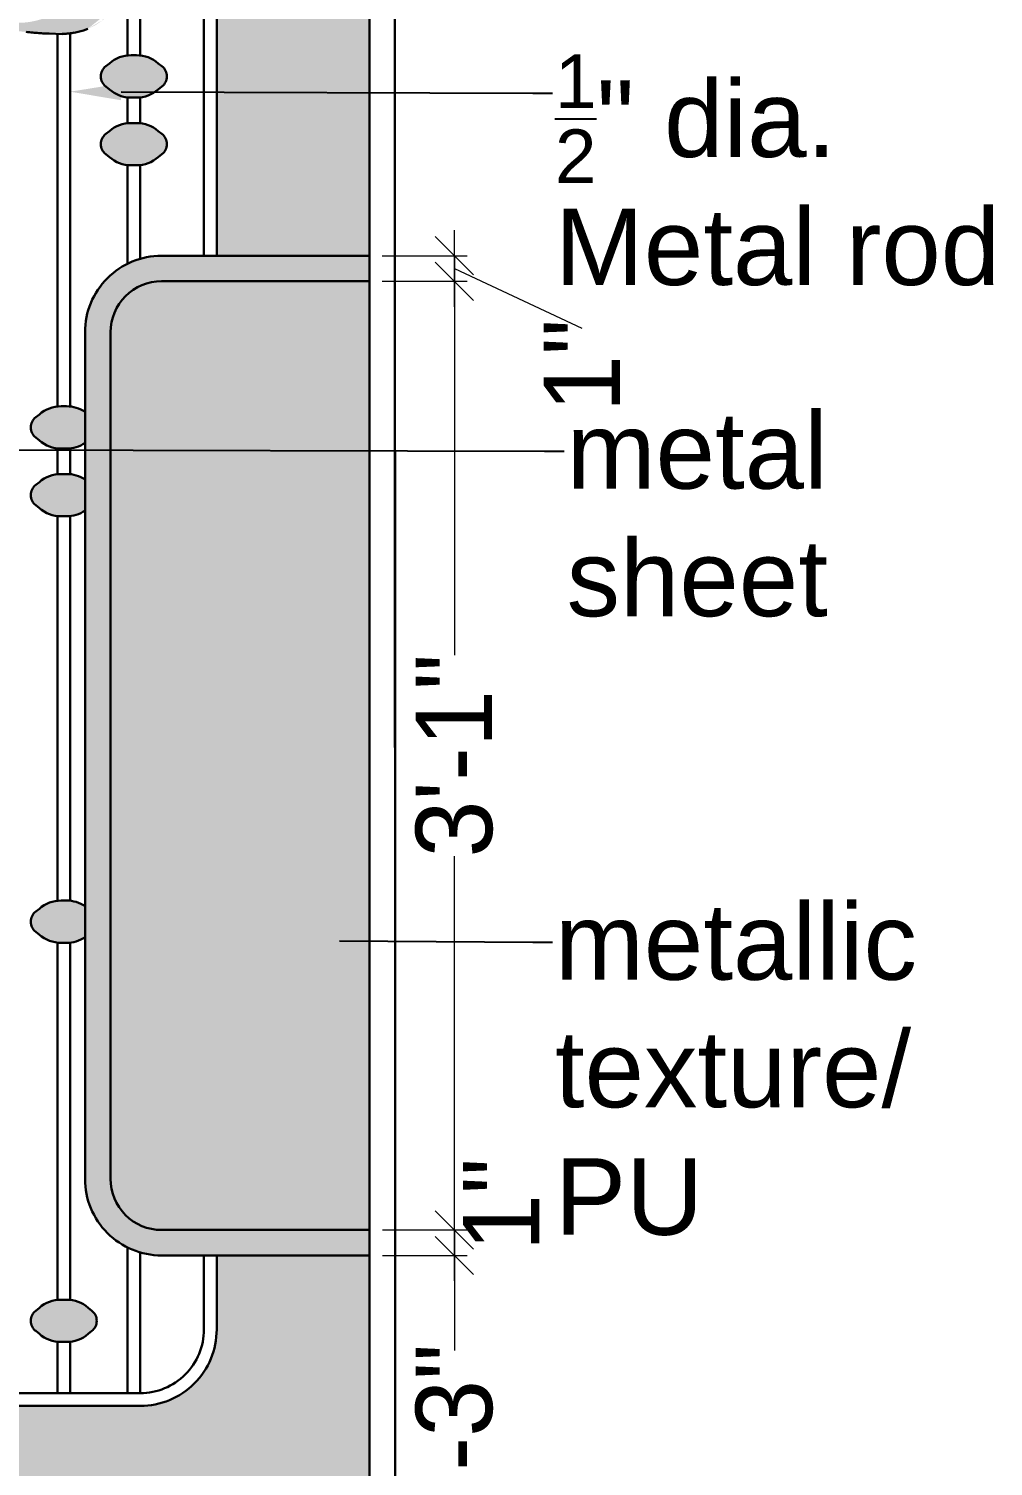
# Model space of a CAD drawing. Header units: millimetres. Extents: x 35877 to 3066687, y -650199 to -40525.
# Drawn here: x 148119.7 to 148157.5, y -180541.2 to -180484.8 of the extents above; entities that cross this region are included whole.
import ezdxf
from ezdxf import colors
from ezdxf.entities.mleader import LeaderData, LeaderLine
from ezdxf.math import Vec2, Vec3

# ---------------------------------------------------------------- set-up
doc = ezdxf.new("R2010")
doc.units = ezdxf.units.MM
doc.header["$MEASUREMENT"] = 0
doc.header["$PDMODE"] = 35
doc.linetypes.add('DASHED', pattern=[0.75, 0.5, -0.25])
doc.layers.get('Defpoints').update_dxf_attribs({"color": 220})
for name, color, linetype, lineweight in [('dim05', 1, 'Continuous', 13), ('Elevation 4.5', 206, 'Continuous', 5), ('FURNITURE', 32, 'Continuous', 9), ('furniture dimensions', 1, 'DASHED', 0), ('LABALLING', 1, 'Continuous', 25), ('wall', 7, 'Continuous', 30)]:
    doc.layers.add(name, color=color, linetype=linetype, lineweight=lineweight)
doc.styles.add('century g', font='GOTHIC.TTF')
doc.styles.get("Standard").update_dxf_attribs({"font": 'arial.ttf', "height": 6})
doc.dimstyles.new('Archana', dxfattribs={"dimtxt": 2, "dimasz": 0.75, "dimexe": 0.5, "dimexo": 0.5, "dimgap": 0, "dimtad": 0, "dimzin": 0, "dimdsep": 46, "dimlunit": 4, "dimtxsty": 'century g', "dimblk": 'OBLIQUE', "dimcen": 0, "dimdle": 1, "dimclrd": 256, "dimclre": 256, "dimclrt": 256, "dimadec": 0, "dimazin": 0, "dimtfac": 1, "dimtofl": 0, "dimtmove": 1, "dimatfit": 3, "dimfxl": 1, "dimfxlon": 1, "dimtolj": 1, "dimtzin": 0, "dimlwd": -1, "dimlwe": -1, "dimarcsym": 0})

# ---------------------------------------------------------------- blocks, each defined once
blk = doc.blocks.new('_Oblique')
at = {"layer": 'wall', "color": 0, "lineweight": -2}
blk.add_line((-0.5, -0.5), (0.5, 0.5), dxfattribs=at)
blk = doc.blocks.new('*D332')
at = {"layer": 'Defpoints', "color": 0, "linetype": 'Continuous', "lineweight": 0, "transparency": 16777216}
for p in [(148127.084, -180532.913), (148133.083, -180532.913), (148127.084, -180551.204)]:
    blk.add_point(p, dxfattribs=at)
at = {"layer": 'furniture dimensions', "color": 5, "linetype": 'Continuous', "transparency": 16777216}
for p, q in [((148127.084, -180547.204), (148127.084, -180551.704)), ((148126.084, -180551.204), (148128.47, -180551.204)), ((148134.083, -180551.204), (148131.696, -180551.204))]:
    blk.add_line(p, q, dxfattribs=at)
at = {"layer": 'furniture dimensions', "color": 5, "linetype": 'ByBlock', "transparency": 16777216}
blk.add_line((148133.083, -180547.204), (148133.083, -180551.704), dxfattribs=at)
at = {"layer": 'furniture dimensions', "color": 5, "linetype": 'Continuous', "transparency": 16777216, "xscale": 1.5, "yscale": 1.5, "zscale": 1.5, "rotation": 180}
blk.add_blockref('_Oblique', (148127.084, -180551.204), dxfattribs=at)
at = {"layer": 'furniture dimensions', "color": 5, "linetype": 'Continuous', "transparency": 16777216, "xscale": 1.5, "yscale": 1.5, "zscale": 1.5}
blk.add_blockref('_Oblique', (148133.083, -180551.204), dxfattribs=at)
at = {"layer": 'furniture dimensions', "linetype": 'Continuous', "lineweight": 0, "transparency": 16777216, "insert": (148130.083, -180551.204), "char_height": 3, "attachment_point": 5, "style": 'century g'}
blk.add_mtext('\\A1;6"', dxfattribs=at)
blk = doc.blocks.new('*D333')
at = {"layer": 'Defpoints', "color": 0, "linetype": 'Continuous', "lineweight": 0, "transparency": 16777216}
for p in [(148126.584, -180532.913), (148127.084, -180532.913), (148126.584, -180551.204)]:
    blk.add_point(p, dxfattribs=at)
at = {"layer": 'furniture dimensions', "color": 5, "linetype": 'Continuous', "transparency": 16777216}
for p, q in [((148126.584, -180547.204), (148126.584, -180551.704)), ((148128.084, -180551.204), (148125.584, -180551.204)), ((148126.834, -180551.204), (148128.334, -180556.204))]:
    blk.add_line(p, q, dxfattribs=at)
at = {"layer": 'furniture dimensions', "color": 5, "linetype": 'ByBlock', "transparency": 16777216}
blk.add_line((148127.084, -180547.204), (148127.084, -180551.704), dxfattribs=at)
at = {"layer": 'furniture dimensions', "color": 5, "linetype": 'Continuous', "transparency": 16777216, "xscale": 1.5, "yscale": 1.5, "zscale": 1.5, "rotation": 180}
blk.add_blockref('_Oblique', (148126.584, -180551.204), dxfattribs=at)
at = {"layer": 'furniture dimensions', "color": 5, "linetype": 'Continuous', "transparency": 16777216, "xscale": 1.5, "yscale": 1.5, "zscale": 1.5}
blk.add_blockref('_Oblique', (148127.084, -180551.204), dxfattribs=at)
at = {"layer": 'furniture dimensions', "linetype": 'Continuous', "lineweight": 0, "transparency": 16777216, "insert": (148129.791, -180556.204), "char_height": 3, "attachment_point": 5, "style": 'century g'}
blk.add_mtext('\\A1;1"', dxfattribs=at)
blk = doc.blocks.new('*D340')
at = {"layer": 'Defpoints', "color": 0, "linetype": 'Continuous', "lineweight": 0, "transparency": 16777216}
for p in [(148133.083, -180532.913), (148133.083, -180547.812), (148136.411, -180547.812)]:
    blk.add_point(p, dxfattribs=at)
at = {"layer": 'furniture dimensions', "color": 5, "linetype": 'Continuous', "transparency": 16777216}
for p, q in [((148136.411, -180531.913), (148136.411, -180536.642)), ((148136.411, -180548.812), (148136.411, -180544.084)), ((148133.583, -180547.812), (148136.911, -180547.812))]:
    blk.add_line(p, q, dxfattribs=at)
at = {"layer": 'furniture dimensions', "color": 5, "linetype": 'ByBlock', "transparency": 16777216}
blk.add_line((148133.583, -180532.913), (148136.911, -180532.913), dxfattribs=at)
at = {"layer": 'furniture dimensions', "color": 5, "linetype": 'Continuous', "transparency": 16777216, "xscale": 1.5, "yscale": 1.5, "zscale": 1.5}
for p, rotation in [((148136.411, -180532.913), 90), ((148136.411, -180547.812), 270)]:
    blk.add_blockref('_Oblique', p, dxfattribs=dict(at, rotation=rotation))
at = {"layer": 'furniture dimensions', "linetype": 'Continuous', "lineweight": 0, "transparency": 16777216, "insert": (148136.411, -180540.363), "char_height": 3, "attachment_point": 5, "rotation": 90, "style": 'century g'}
blk.add_mtext('\\A1;1\'-3"', dxfattribs=at)
blk = doc.blocks.new('*D334')
at = {"layer": 'Defpoints', "color": 0, "linetype": 'Continuous', "lineweight": 0, "transparency": 16777216}
for p in [(148133.084, -180531.913), (148136.411, -180531.913), (148133.083, -180532.913)]:
    blk.add_point(p, dxfattribs=at)
at = {"layer": 'furniture dimensions', "color": 5, "linetype": 'Continuous', "transparency": 16777216}
for p, q in [((148136.411, -180533.913), (148136.411, -180530.913)), ((148133.584, -180531.913), (148136.911, -180531.913))]:
    blk.add_line(p, q, dxfattribs=at)
at = {"layer": 'furniture dimensions', "color": 5, "linetype": 'ByBlock', "transparency": 16777216}
blk.add_line((148133.583, -180532.913), (148136.911, -180532.913), dxfattribs=at)
at = {"layer": 'furniture dimensions', "color": 5, "linetype": 'Continuous', "transparency": 16777216, "xscale": 1.5, "yscale": 1.5, "zscale": 1.5}
for p, rotation in [((148136.411, -180531.913), 90), ((148136.411, -180532.913), 270)]:
    blk.add_blockref('_Oblique', p, dxfattribs=dict(at, rotation=rotation))
at = {"layer": 'furniture dimensions', "linetype": 'Continuous', "lineweight": 0, "transparency": 16777216, "insert": (148138.242, -180530.913), "char_height": 3, "attachment_point": 5, "rotation": 90, "style": 'century g'}
blk.add_mtext('\\A1;1"', dxfattribs=at)
blk = doc.blocks.new('*D335')
at = {"layer": 'Defpoints', "color": 0, "linetype": 'Continuous', "lineweight": 0, "transparency": 16777216}
for p in [(148133.079, -180494.714), (148136.411, -180494.714), (148133.083, -180531.913)]:
    blk.add_point(p, dxfattribs=at)
at = {"layer": 'furniture dimensions', "color": 5, "linetype": 'Continuous', "transparency": 16777216}
for p, q in [((148136.411, -180493.714), (148136.411, -180509.369)), ((148133.579, -180494.714), (148136.911, -180494.714)), ((148136.411, -180532.913), (148136.411, -180517.258))]:
    blk.add_line(p, q, dxfattribs=at)
at = {"layer": 'furniture dimensions', "color": 5, "linetype": 'ByBlock', "transparency": 16777216}
blk.add_line((148133.583, -180531.913), (148136.911, -180531.913), dxfattribs=at)
at = {"layer": 'furniture dimensions', "color": 5, "linetype": 'Continuous', "transparency": 16777216, "xscale": 1.5, "yscale": 1.5, "zscale": 1.5}
for p, rotation in [((148136.411, -180494.714), 90), ((148136.411, -180531.913), 270)]:
    blk.add_blockref('_Oblique', p, dxfattribs=dict(at, rotation=rotation))
at = {"layer": 'furniture dimensions', "linetype": 'Continuous', "lineweight": 0, "transparency": 16777216, "insert": (148136.411, -180513.313), "char_height": 3, "attachment_point": 5, "rotation": 90, "style": 'century g'}
blk.add_mtext('\\A1;3\'-1"', dxfattribs=at)
blk = doc.blocks.new('*D336')
at = {"layer": 'Defpoints', "color": 0, "linetype": 'Continuous', "lineweight": 0, "transparency": 16777216}
for p in [(148133.079, -180493.714), (148136.411, -180493.714), (148133.079, -180494.714)]:
    blk.add_point(p, dxfattribs=at)
at = {"layer": 'furniture dimensions', "color": 5, "linetype": 'Continuous', "transparency": 16777216}
for p, q in [((148136.411, -180495.714), (148136.411, -180492.714)), ((148133.579, -180493.714), (148136.911, -180493.714)), ((148136.411, -180494.214), (148141.411, -180496.557))]:
    blk.add_line(p, q, dxfattribs=at)
at = {"layer": 'furniture dimensions', "color": 5, "linetype": 'ByBlock', "transparency": 16777216}
blk.add_line((148133.579, -180494.714), (148136.911, -180494.714), dxfattribs=at)
at = {"layer": 'furniture dimensions', "color": 5, "linetype": 'Continuous', "transparency": 16777216, "xscale": 1.5, "yscale": 1.5, "zscale": 1.5}
for p, rotation in [((148136.411, -180493.714), 90), ((148136.411, -180494.714), 270)]:
    blk.add_blockref('_Oblique', p, dxfattribs=dict(at, rotation=rotation))
at = {"layer": 'furniture dimensions', "linetype": 'Continuous', "lineweight": 0, "transparency": 16777216, "insert": (148141.411, -180498.014), "char_height": 3, "attachment_point": 5, "rotation": 90, "style": 'century g'}
blk.add_mtext('\\A1;1"', dxfattribs=at)

msp = doc.modelspace()

# ---------------------------------------------------------------- hatches: boundary and pattern name
at = {"layer": 'dim05', "lineweight": 0, "true_color": 0xa47149, "transparency": 33554630}
h = msp.add_hatch(color=35, dxfattribs=at)
h.dxf.hatch_style = 1
h.paths.add_polyline_path([(148133.076, -180455.853), (148087.084, -180455.853), (148087.092, -180547.812), (148133.084, -180547.812), (148133.083, -180532.913), (148127.084, -180532.913), (148127.084, -180535.812, -0.414214), (148124.084, -180538.812), (148096.086, -180538.812, -0.414214), (148093.086, -180535.812), (148093.086, -180466.818, -0.414214), (148096.086, -180463.818), (148124.084, -180463.818, -0.414214), (148127.084, -180466.818), (148127.084, -180493.714), (148133.079, -180493.714)])
h = msp.add_hatch(color=35, dxfattribs=at)
h.dxf.hatch_style = 1
h.paths.add_polyline_path([(148133.079, -180493.714), (148124.917, -180493.714, 0.414214), (148121.917, -180496.714), (148121.917, -180529.913, 0.414214), (148124.917, -180532.913), (148133.083, -180532.913), (148133.083, -180531.913), (148124.917, -180531.913, -0.414214), (148122.917, -180529.913), (148122.917, -180496.714, -0.414214), (148124.917, -180494.714), (148133.079, -180494.714)])
h = msp.add_hatch(color=35, dxfattribs=at)
h.dxf.hatch_style = 1
h.paths.add_polyline_path([(148133.079, -180494.714), (148124.917, -180494.714, 0.414214), (148122.917, -180496.714), (148122.917, -180529.913, 0.414214), (148124.917, -180531.913), (148133.083, -180531.913)])
at = {"layer": 'Elevation 4.5', "lineweight": 0, "true_color": 0x000000, "transparency": 33554628}
h = msp.add_hatch(color=18, dxfattribs=at)
h.dxf.hatch_style = 1
edge = h.paths.add_edge_path()
edge.add_arc((148140.158, -180493.213), 22.713, 507.1885, 507.8383, ccw=False)
edge.add_arc((148134.878, -180489.809), 16.43, 506.3628, 507.1885, ccw=False)
edge.add_arc((148135.857, -180490.46), 17.606, 505.7127, 506.3627, ccw=False)
edge.add_arc((148121.868, -180480.922), 0.675, 498.8311, 505.7127, ccw=False)
edge.add_arc((148122.265, -180481.269), 1.202, 484.008, 498.8311, ccw=False)
edge.add_arc((148122.243, -180481.237), 1.163, 468.8201, 484.008, ccw=False)
edge.add_arc((148122.206, -180481.128), 1.048, 452.7846, 468.82, ccw=False)
edge.add_arc((148122.192, -180480.842), 0.762, 432.43, 452.7846, ccw=False)
edge.add_arc((148122.033, -180481.345), 1.29, 425.0158, 432.43, ccw=False)
edge.add_arc((148121.469, -180482.555), 2.624, 420.6578, 425.0158, ccw=False)
edge.add_arc((148120.862, -180483.635), 3.864, 417.0816, 420.6578, ccw=False)
edge.add_arc((148118.28, -180487.624), 8.615, 415.118, 417.0816, ccw=False)
edge.add_arc((148090.801, -180527.04), 56.664, 414.9514, 415.118, ccw=False)
edge.add_arc((148104.281, -180507.824), 33.191, 414.7025, 414.9514, ccw=False)
edge.add_arc((148083.663, -180536.946), 68.873, 414.59988, 414.70247, ccw=False)
edge.add_arc((148123.413, -180481.013), 0.254, 409.234, 414.5999, ccw=False)
edge.add_arc((148123.568, -180480.833), 0.0172, 298.2086, 409.234, ccw=False)
edge.add_arc((148122.889, -180479.568), 1.452, 293.3926, 298.2086, ccw=False)
edge.add_arc((148122.818, -180479.404), 1.632, 287.9266, 293.3926, ccw=False)
edge.add_arc((148122.653, -180478.895), 2.167, 283.5077, 287.9266, ccw=False)
edge.add_line((148123.159, -180481.002), (148122.975, -180481.046))
edge.add_line((148122.975, -180481.046), (148122.984, -180481.201))
edge.add_arc((148123.736, -180481.157), 0.753, 183.3415, 189.8132)
edge.add_arc((148128.428, -180480.345), 5.515, 189.8132, 191.3046)
edge.add_arc((148129.079, -180480.215), 6.178, 191.3045, 192.8388)
edge.add_arc((148129.33, -180480.158), 6.436, 192.8388, 194.3278)
edge.add_arc((148111.414, -180484.734), 12.055, 372.7959, 374.3278, ccw=False)
edge.add_arc((148119.277, -180482.948), 3.992, 369.303, 372.7959, ccw=False)
edge.add_arc((148119.89, -180482.848), 3.371, 365.4349, 369.3029, ccw=False)
edge.add_arc((148116.739, -180483.147), 6.536, 363.0777, 365.4349, ccw=False)
edge.add_arc((148120.663, -180482.937), 2.606, 348.213, 363.0777, ccw=False)
edge.add_arc((148121.459, -180483.103), 1.794, 328.5414, 348.213, ccw=False)
edge.add_arc((148121.523, -180483.142), 1.717, 308.3757, 328.5414, ccw=False)
edge.add_arc((148121.196, -180482.729), 2.244, 291.8733, 308.3757, ccw=False)
edge.add_line((148122.032, -180484.812), (148121.853, -180484.884))
edge.add_line((148121.853, -180484.884), (148121.494, -180484.966))
edge.add_arc((148121.199, -180483.426), 1.567, 277.5656, 280.8467, ccw=False)
edge.add_arc((148120.656, -180479.338), 5.692, 276.309, 277.5656, ccw=False)
edge.add_arc((148120.595, -180478.782), 6.251, 275.0656, 276.309, ccw=False)
edge.add_arc((148120.725, -180480.253), 4.774, 273.5438, 275.0656, ccw=False)
edge.add_line((148121.02, -180485.018), (148120.513, -180485.002))
edge.add_line((148120.513, -180485.002), (148120.387, -180485.002))
edge.add_arc((148120.387, -180483.954), 1.049, 265.5973, 270, ccw=False)
edge.add_arc((148122.562, -180455.713), 29.373, 265.2029, 265.5973, ccw=False)
edge.add_arc((148122.358, -180458.14), 26.937, 264.6897, 265.2029, ccw=False)
edge.add_arc((148123.339, -180447.586), 37.537, 264.2895, 264.6897, ccw=False)
edge.add_arc((148117.631, -180504.666), 19.828, 444.2895, 445.0816)
edge.add_arc((148117.551, -180505.603), 20.768, 445.0815, 445.8465)
edge.add_arc((148117.715, -180503.345), 18.504, 445.8465, 446.6025)
edge.add_arc((148118.624, -180488.025), 3.157, 446.6025, 449.3997)
edge.add_arc((148118.741, -180476.896), 7.972, 268.963, 269.3997, ccw=False)
edge.add_line((148118.596, -180484.867), (148117.886, -180484.831))
edge.add_arc((148101.762, -180467.523), 23.655, 312.9717, 316.0595)
edge.add_arc((148107.254, -180472.838), 16.012, 316.1165, 317.1032)
edge.add_arc((148116.149, -180481.103), 3.87, 317.1032, 319.9368)
edge.add_arc((148194.728, -180547.186), 98.802, 499.84832, 499.93677, ccw=False)
edge.add_arc((148181.517, -180536.041), 81.518, 499.7443, 499.84825, ccw=False)
edge.add_arc((148178.225, -180533.254), 77.205, 499.65462, 499.74425, ccw=False)
edge.add_arc((148123.887, -180487.098), 5.91, 499.0555, 499.6546, ccw=False)
edge.add_arc((148113.549, -180478.129), 7.777, 319.0555, 322.7773)
edge.add_arc((148100.216, -180468), 24.521, 322.7773, 324.3586)
edge.add_arc((148098.323, -180466.643), 26.85, 324.3586, 325.9133)
edge.add_arc((148103.838, -180470.375), 20.191, 325.9133, 327.8383)
edge = h.paths.add_edge_path(flags=16)
edge.add_arc((148122.281, -180480.682), 0.232, 320.0565, 335.5047)
edge.add_arc((148122.333, -180480.706), 0.175, 335.5047, 368.7096)
edge.add_arc((148122.342, -180480.704), 0.166, 368.7096, 403.3022)
edge.add_arc((148122.379, -180480.669), 0.114, 403.3022, 446.9972)
edge.add_arc((148122.38, -180480.655), 0.101, 446.9972, 495)
edge.add_arc((148122.377, -180480.652), 0.0957, 495, 528.6741)
edge.add_arc((148122.537, -180480.684), 0.259, 528.6741, 544.7066)
edge.add_arc((148122.55, -180480.683), 0.272, 184.7066, 200.3929)
edge.add_arc((148122.415, -180480.733), 0.129, 200.3929, 227.8554)
edge.add_arc((148122.425, -180480.722), 0.143, 227.8554, 249.4408)
edge.add_arc((148122.399, -180480.792), 0.0683, 249.4408, 287.0167)
edge.add_arc((148122.394, -180480.777), 0.0838, 287.0167, 320.0565)
edge = h.paths.add_edge_path(flags=16)
edge.add_arc((148121.312, -180482.092), 0.322, 416.4885, 435.454)
edge.add_arc((148121.268, -180482.263), 0.5, 435.454, 449.1168)
edge.add_arc((148121.267, -180482.301), 0.537, 449.1168, 462.3036)
edge.add_arc((148121.251, -180482.229), 0.464, 462.3036, 477.029)
edge.add_arc((148121.323, -180482.371), 0.622, 477.029, 488.8525)
edge.add_arc((148121.435, -180482.509), 0.801, 488.8525, 498.6415)
edge.add_arc((148123.087, -180483.963), 3.001, 498.6415, 502.7751)
edge.add_arc((148174.545, -180523.057), 67.625, 502.77508, 503.20571)
edge.add_arc((148085.951, -180456.795), 43.008, 322.3623, 323.2057, ccw=False)
edge.add_arc((148114.162, -180478.55), 7.382, 319.2559, 322.3623, ccw=False)
edge.add_arc((148115.264, -180479.499), 5.928, 315.6702, 319.2559, ccw=False)
edge.add_arc((148104.762, -180469.24), 20.61, 314.252, 315.6702, ccw=False)
edge.add_arc((148132.088, -180497.288), 18.549, 494.252, 495.1327)
edge.add_arc((148122.679, -180487.923), 5.274, 495.1327, 497.3791)
edge.add_arc((148124.46, -180489.562), 7.694, 497.3791, 498.5497)
edge.add_arc((148118.709, -180484.483), 0.0212, 498.5497, 572.6179)
edge.add_arc((148118.797, -180484.426), 0.125, 212.6179, 264.1151)
edge.add_arc((148119.326, -180479.284), 5.295, 264.1151, 267.5968)
edge.add_arc((148119.273, -180480.567), 4.011, 267.5968, 272.6627)
edge.add_arc((148119.334, -180481.882), 2.695, 272.6627, 279.488)
edge.add_arc((148119.278, -180481.547), 3.034, 279.488, 294.1875)
edge.add_arc((148119.567, -180482.191), 2.328, 294.1875, 312.1126)
edge.add_arc((148119.765, -180482.41), 2.033, 312.1126, 331.4366)
edge.add_arc((148119.946, -180482.509), 1.827, 331.4365, 352.3792)
edge.add_arc((148120.345, -180482.562), 1.425, 352.3792, 363.8393)
edge.add_arc((148120.458, -180482.554), 1.311, 363.8393, 376.0342)
edge.add_arc((148120.714, -180482.481), 1.045, 376.0342, 389.5828)
edge.add_arc((148121.26, -180482.171), 0.417, 389.5828, 416.4885)
h = msp.add_hatch(color=18, dxfattribs=at)
h.dxf.hatch_style = 1
h.paths.add_polyline_path([(148125.127, -180486.677, 0.233569), (148124.937, -180486.277), (148124.793, -180486.162, 0.186647), (148123.943, -180485.846), (148123.726, -180485.846, 0.186647), (148122.876, -180486.162), (148122.731, -180486.277, 0.229438), (148122.541, -180486.669, 0.233569), (148122.731, -180487.069), (148122.876, -180487.183, 0.186647), (148123.726, -180487.5), (148123.943, -180487.5, 0.186647), (148124.793, -180487.183), (148124.937, -180487.069, 0.229438)])
h = msp.add_hatch(color=18, dxfattribs=at)
h.dxf.hatch_style = 1
h.paths.add_polyline_path([(148125.127, -180489.331, 0.233569), (148124.937, -180488.931), (148124.793, -180488.816, 0.186647), (148123.943, -180488.5), (148123.726, -180488.5, 0.186647), (148122.876, -180488.816), (148122.731, -180488.931, 0.229438), (148122.541, -180489.323, 0.233569), (148122.731, -180489.723), (148122.876, -180489.837, 0.186647), (148123.726, -180490.154), (148123.943, -180490.154, 0.186647), (148124.793, -180489.837), (148124.937, -180489.723, 0.229438)])
h = msp.add_hatch(color=18, dxfattribs=at)
h.dxf.hatch_style = 1
h.paths.add_polyline_path([(148121.917, -180499.836, 0.154034), (148121.193, -180499.617), (148120.976, -180499.617, 0.186647), (148120.126, -180499.934), (148119.982, -180500.048, 0.229438), (148119.792, -180500.44, 0.233569), (148119.982, -180500.84), (148120.126, -180500.955, 0.186647), (148120.976, -180501.271), (148121.193, -180501.271, 0.154034), (148121.917, -180501.053)])
h = msp.add_hatch(color=18, dxfattribs=at)
h.dxf.hatch_style = 1
h.paths.add_polyline_path([(148121.917, -180502.482, 0.154034), (148121.193, -180502.263), (148120.976, -180502.263, 0.186647), (148120.126, -180502.58), (148119.982, -180502.694, 0.229438), (148119.792, -180503.087, 0.233569), (148119.982, -180503.487), (148120.126, -180503.601, 0.186647), (148120.976, -180503.918), (148121.193, -180503.918, 0.154034), (148121.917, -180503.699)])
h = msp.add_hatch(color=18, dxfattribs=at)
h.dxf.hatch_style = 1
h.paths.add_polyline_path([(148121.917, -180519.217, 0.154034), (148121.193, -180518.998), (148120.976, -180518.998, 0.186647), (148120.126, -180519.315), (148119.982, -180519.429, 0.229438), (148119.792, -180519.821, 0.233569), (148119.982, -180520.222), (148120.126, -180520.336, 0.186647), (148120.976, -180520.652), (148121.193, -180520.652, 0.154034), (148121.917, -180520.434)])
h = msp.add_hatch(color=18, dxfattribs=at)
h.dxf.hatch_style = 1
h.paths.add_polyline_path([(148122.378, -180535.488, 0.233569), (148122.188, -180535.088), (148122.043, -180534.973, 0.186647), (148121.193, -180534.657), (148120.977, -180534.657, 0.186647), (148120.126, -180534.973), (148119.982, -180535.088, 0.229438), (148119.792, -180535.48, 0.233569), (148119.982, -180535.88), (148120.126, -180535.994, 0.186647), (148120.977, -180536.311), (148121.193, -180536.311, 0.186647), (148122.043, -180535.994), (148122.188, -180535.88, 0.229438)])

# ---------------------------------------------------------------- linework, layer by layer
at = {"layer": 'Elevation 4.5', "color": 18, "lineweight": 30, "true_color": 0x000000, "transparency": 33554687}
for p, q in [((148134.084, -180547.812), (148134.076, -180454.853)), ((148123.584, -180472.047), (148123.584, -180485.86)), ((148124.084, -180472.065), (148124.084, -180485.86)), ((148120.513, -180485.002), (148120.387, -180485.002)), ((148121.02, -180485.018), (148120.513, -180485.002)), ((148120.835, -180485.012), (148120.835, -180499.623)), ((148121.335, -180484.989), (148121.335, -180499.623)), ((148121.853, -180484.884), (148121.494, -180484.966)), ((148122.032, -180484.812), (148121.853, -180484.884)), ((148123.584, -180487.501), (148123.584, -180488.514)), ((148124.084, -180487.501), (148124.084, -180488.514)), ((148123.584, -180490.156), (148123.584, -180494.026)), ((148124.084, -180490.156), (148124.084, -180493.831)), ((148120.835, -180501.265), (148120.835, -180502.277)), ((148121.335, -180501.265), (148121.335, -180502.277)), ((148120.835, -180503.919), (148120.835, -180519.005)), ((148121.335, -180503.919), (148121.335, -180519.005)), ((148120.835, -180520.646), (148120.835, -180534.657)), ((148121.335, -180520.646), (148121.335, -180534.657)), ((148123.584, -180532.601), (148123.584, -180538.299)), ((148124.084, -180532.795), (148124.084, -180538.312)), ((148120.835, -180536.298), (148120.835, -180538.299)), ((148121.335, -180536.298), (148121.335, -180538.312))]:
    msp.add_line(p, q, dxfattribs=at)
msp.add_lwpolyline([(148134.076, -180454.853), (148086.084, -180454.853), (148086.092, -180547.812), (148134.084, -180547.812)], close=True, dxfattribs=at)
for points in [[(148126.584, -180493.714), (148126.584, -180466.818, 0.414214), (148124.084, -180464.318), (148096.086, -180464.318, 0.414214), (148093.586, -180466.818), (148093.586, -180535.812, 0.414214), (148096.086, -180538.312), (148124.084, -180538.312, 0.414214), (148126.584, -180535.812), (148126.584, -180532.913)], [(148121.917, -180501.053, -0.154034), (148121.193, -180501.271), (148120.976, -180501.271, -0.186647), (148120.126, -180500.955), (148119.982, -180500.84, -0.229438), (148119.792, -180500.448), (148119.792, -180500.44, -0.229438), (148119.982, -180500.048), (148120.126, -180499.934, -0.186647), (148120.976, -180499.617), (148121.193, -180499.617, -0.154034), (148121.917, -180499.836)], [(148121.917, -180503.707, -0.154034), (148121.193, -180503.925), (148120.976, -180503.925, -0.186647), (148120.126, -180503.609), (148119.982, -180503.495, -0.229438), (148119.792, -180503.102), (148119.792, -180503.094, -0.229438), (148119.982, -180502.702), (148120.126, -180502.588, -0.186647), (148120.976, -180502.271), (148121.193, -180502.271, -0.154034), (148121.917, -180502.49)], [(148121.917, -180520.434, -0.154034), (148121.193, -180520.652), (148120.976, -180520.652, -0.186647), (148120.126, -180520.336), (148119.982, -180520.222, -0.229438), (148119.792, -180519.829), (148119.792, -180519.821, -0.229438), (148119.982, -180519.429), (148120.126, -180519.315, -0.186647), (148120.976, -180518.998), (148121.193, -180518.998, -0.154034), (148121.917, -180519.217)]]:
    msp.add_lwpolyline(points, format="xyb", dxfattribs=at)
for points in [[(148125.127, -180486.677), (148125.127, -180486.685, -0.229438), (148124.937, -180487.077), (148124.793, -180487.191, -0.186647), (148123.943, -180487.508), (148123.726, -180487.508, -0.186647), (148122.876, -180487.191), (148122.731, -180487.077, -0.229438), (148122.541, -180486.685), (148122.541, -180486.677, -0.229438), (148122.731, -180486.284), (148122.876, -180486.17, -0.186647), (148123.726, -180485.854), (148123.943, -180485.854, -0.186647), (148124.793, -180486.17), (148124.937, -180486.284, -0.229438)], [(148125.127, -180489.331), (148125.127, -180489.339, -0.229438), (148124.937, -180489.731), (148124.793, -180489.845, -0.186647), (148123.943, -180490.162), (148123.726, -180490.162, -0.186647), (148122.876, -180489.845), (148122.731, -180489.731, -0.229438), (148122.541, -180489.339), (148122.541, -180489.331, -0.229438), (148122.731, -180488.938), (148122.876, -180488.824, -0.186647), (148123.726, -180488.508), (148123.943, -180488.508, -0.186647), (148124.793, -180488.824), (148124.937, -180488.938, -0.229438)], [(148122.377, -180535.474), (148122.377, -180535.481, -0.229438), (148122.187, -180535.874), (148122.043, -180535.988, -0.186647), (148121.193, -180536.304), (148120.976, -180536.304, -0.186647), (148120.126, -180535.988), (148119.982, -180535.874, -0.229438), (148119.792, -180535.481), (148119.792, -180535.474, -0.229438), (148119.982, -180535.081), (148120.126, -180534.967, -0.186647), (148120.976, -180534.65), (148121.193, -180534.65, -0.186647), (148122.043, -180534.967), (148122.187, -180535.081, -0.229438)]]:
    msp.add_lwpolyline(points, format="xyb", close=True, dxfattribs=at)
for centre, radius, start, end in [((148123.339, -180447.586), 37.537, 264.2895, 264.6897), ((148122.358, -180458.14), 26.937, 264.6897, 265.2028), ((148122.562, -180455.713), 29.373, 265.2029, 265.5974), ((148120.387, -180483.954), 1.049, 265.5974, 269.9999), ((148120.725, -180480.253), 4.774, 273.5438, 275.0655), ((148120.595, -180478.782), 6.251, 275.0655, 276.3088), ((148120.656, -180479.338), 5.692, 276.3088, 277.5657), ((148121.199, -180483.426), 1.567, 277.5657, 280.8467)]:
    msp.add_arc(centre, radius, start, end, dxfattribs=at)
at = {"layer": 'FURNITURE', "lineweight": 30, "transparency": 33554687}
msp.add_lwpolyline([(148133.084, -180547.812), (148133.076, -180455.853), (148087.084, -180455.853), (148087.092, -180547.812)], dxfattribs=at)
for points in [[(148127.084, -180493.714), (148127.084, -180466.818, 0.414214), (148124.084, -180463.818), (148096.086, -180463.818, 0.414214), (148093.086, -180466.818), (148093.086, -180535.812, 0.414214), (148096.086, -180538.812), (148124.084, -180538.812, 0.414214), (148127.084, -180535.812), (148127.084, -180532.913)], [(148133.084, -180532.913), (148124.917, -180532.913, -0.414214), (148121.917, -180529.913), (148121.917, -180496.714, -0.414214), (148124.917, -180493.714), (148133.084, -180493.714)], [(148133.084, -180531.913), (148124.917, -180531.913, -0.414214), (148122.917, -180529.913), (148122.917, -180496.714, -0.414214), (148124.917, -180494.714), (148133.084, -180494.714)]]:
    msp.add_lwpolyline(points, format="xyb", dxfattribs=at)

# ---------------------------------------------------------------- dimensions: what is measured, and where the dimension line sits
at = {"layer": 'furniture dimensions', "color": 5, "linetype": 'Continuous', "lineweight": 0, "transparency": 33554687}
for base, p1, p2, picture, middle in [((148136.411, -180493.714), (148133.079, -180494.714), (148133.079, -180493.714), '*D336', (148141.411, -180496.557)), ((148136.411, -180531.913), (148133.083, -180532.913), (148133.084, -180531.913), '*D334', (148138.242, -180530.913))]:
    dim = msp.add_linear_dim(base=base, p1=p1, p2=p2, angle=90, dimstyle='Archana', override={"dimtxt": 3, "dimasz": 1.5, "dimdec": 0, "dimclrd": 5, "dimclre": 5, "dimfxl": 4}, dxfattribs=at)
    dim.commit()
    dim.dimension.update_dxf_attribs({"geometry": picture, "text_midpoint": middle, "dimtype": 160})
for base, p1, p2, picture, middle in [((148136.411, -180494.714), (148133.083, -180531.913), (148133.079, -180494.714), '*D335', (148136.411, -180513.313)), ((148136.411, -180547.812), (148133.083, -180532.913), (148133.083, -180547.812), '*D340', (148136.411, -180540.363))]:
    dim = msp.add_linear_dim(base=base, p1=p1, p2=p2, angle=90, dimstyle='Archana', override={"dimtxt": 3, "dimasz": 1.5, "dimdec": 0, "dimclrd": 5, "dimclre": 5, "dimfxl": 4}, dxfattribs=at)
    dim.commit()
    dim.dimension.update_dxf_attribs({"geometry": picture, "text_midpoint": middle})
for base, p1, p2, picture, middle in [((148126.583839348, -180551.203633591), (148127.083839348, -180532.913415156), (148126.583839348, -180532.913415156), '*D333', (148128.333839348, -180556.203633591)), ((148127.084, -180551.204), (148133.083, -180532.913), (148127.084, -180532.913), '*D332', (148130.083, -180551.204))]:
    dim = msp.add_linear_dim(base=base, p1=p1, p2=p2, dimstyle='Archana', override={"dimtxt": 3, "dimasz": 1.5, "dimdec": 0, "dimclrd": 5, "dimclre": 5, "dimfxl": 4}, dxfattribs=at)
    dim.commit()
    dim.dimension.update_dxf_attribs({"geometry": picture, "text_midpoint": middle})

# ---------------------------------------------------------------- leaders
at = {"layer": 'LABALLING', "lineweight": 5, "ltscale": 4, "transparency": 33554687}
ml = msp.add_multileader_mtext('Standard', dxfattribs=at)
ml.set_content('\\A1;{\\H0.7x;\\S1/2;}" dia.\\PMetal rod', color=256)
ml.set_leader_properties()
ml.build(insert=Vec2(0, 0))
ml.multileader.update_dxf_attribs({"dogleg_length": 28.276, "arrow_head_size": 2})
ctx = ml.context
ctx.base_point, ctx.char_height, ctx.arrow_head_size, ctx.landing_gap_size, ctx.plane_origin = Vec3(148140.262, -180487.344), 3, 2, 0.09, Vec3(148156.159, -180487.344)
notes = []
notes.append((ctx, [(0, (1, 1, 0), (148139.48, -180487.344), (1, 0), 0.782, [(0, [(148121.335, -180487.28)], 0, [])])]))
ctx.mtext.insert, ctx.mtext.flow_direction = Vec3(148140.352, -180485.82), 5
ml = msp.add_multileader_mtext('Standard', dxfattribs=at)
ml.set_content('\\A1;{\\H1x;metal \\Psheet}', color=256)
ml.set_leader_properties()
ml.build(insert=Vec2(0, 0))
ml.multileader.update_dxf_attribs({"dogleg_length": 28.276, "arrow_head_size": 2})
ctx = ml.context
ctx.base_point, ctx.char_height, ctx.arrow_head_size, ctx.landing_gap_size, ctx.plane_origin = Vec3(148140.721, -180501.371), 3, 2, 0.09, Vec3(148156.618, -180501.371)
notes.append((ctx, [(0, (1, 1, 0), (148139.939, -180501.371), (1, 0), 0.782, [(0, [(148111.752, -180501.306)], 0, [])])]))
ctx.mtext.insert, ctx.mtext.flow_direction = Vec3(148140.811, -180499.847), 5
ml = msp.add_multileader_mtext('Standard', dxfattribs=at)
ml.set_content('\\A1;metallic \\Ptexture/\\PPU', color=256)
ml.set_leader_properties()
ml.build(insert=Vec2(0, 0))
ml.multileader.update_dxf_attribs({"dogleg_length": 28.276, "arrow_head_size": 2})
ctx = ml.context
ctx.base_point, ctx.char_height, ctx.arrow_head_size, ctx.landing_gap_size, ctx.plane_origin = Vec3(148140.262, -180520.628), 3, 2, 0.09, Vec3(148156.159, -180520.628)
notes.append((ctx, [(0, (1, 1, 0), (148139.48, -180520.628), (1, 0), 0.782, [(0, [(148129.905, -180520.563)], 0, [])])]))
ctx.mtext.insert, ctx.mtext.flow_direction = Vec3(148140.352, -180519.102), 5
for ctx, leaders in notes:
    for number, flags, end, landing, length, lines in leaders:
        leader = LeaderData()
        leader.index, (leader.has_last_leader_line, leader.has_dogleg_vector, leader.attachment_direction) = number, flags
        leader.last_leader_point, leader.dogleg_vector, leader.dogleg_length = Vec3(end), Vec3(landing), length
        for number, points, colour, breaks in lines:
            line = LeaderLine()
            line.index, line.vertices, line.color, line.breaks = number, Vec3.list(points), colors.encode_raw_color(colour), breaks
            leader.lines.append(line)
        ctx.leaders.append(leader)

doc.saveas('drawing.dxf')
